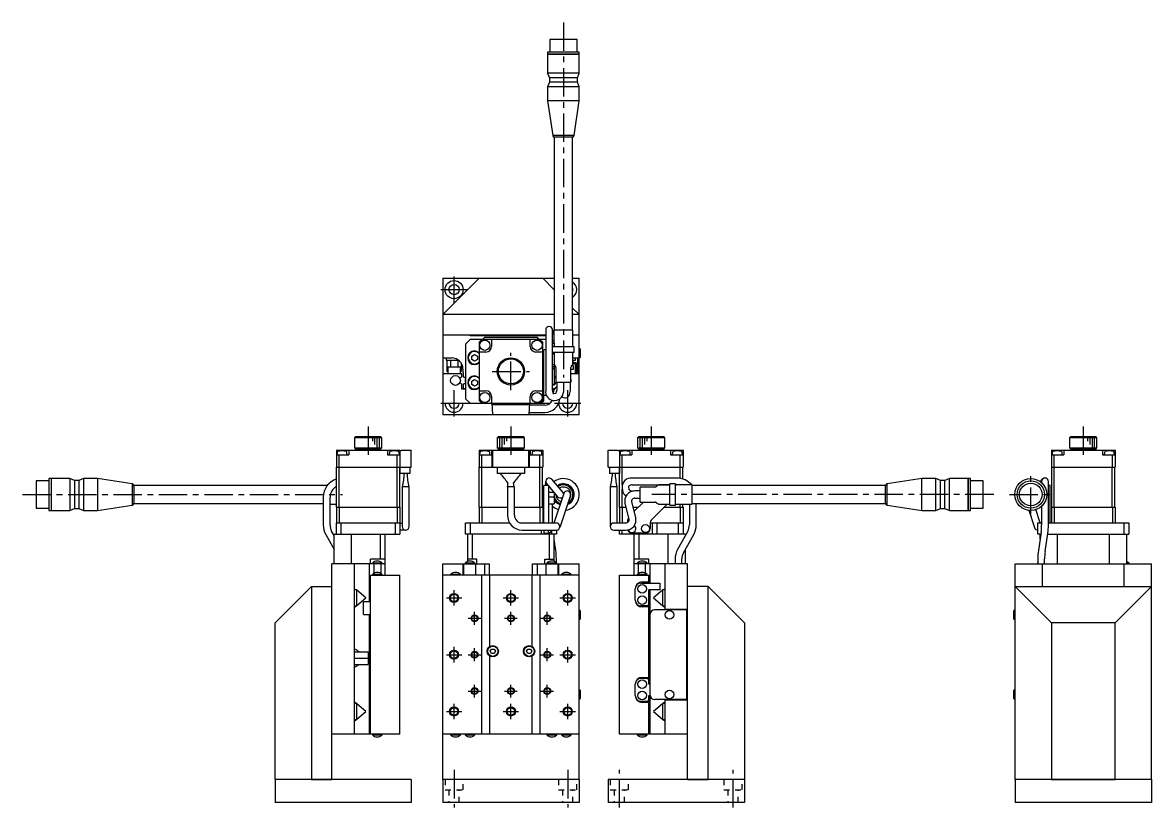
# Model space of a CAD drawing. Extents: x -98 to 407, y 14 to 542.
# Drawn here: x -97.6 to 399.3, y 196.4 to 541.8 of the extents above; entities that cross this region are included whole.
import ezdxf

# ---------------------------------------------------------------- set-up
doc = ezdxf.new("R2010")
doc.units = 0
doc.header["$LTSCALE"] = 10
doc.linetypes.add('CENTER', pattern=[2, 1.25, -0.25, 0.25, -0.25])
doc.linetypes.add('DOT', pattern=[0.5, 0.25, -0.25])
doc.layers.add('1', color=7, linetype='CONTINUOUS')

msp = doc.modelspace()

# ---------------------------------------------------------------- linework, layer by layer
at = {"layer": '1', "color": 4, "linetype": 'CENTER'}
for p, q in [((140.458552, 541.846529), (140.458552, 385.693581)), ((92.358552, 418.503647), (92.358552, 430.103647)), ((86.558552, 424.303647), (98.158552, 424.303647)), ((117.358552, 380.103647), (117.358552, 396.503647)), ((109.158552, 388.303647), (125.558552, 388.303647)), ((92.358552, 368.503647), (92.358552, 380.103647)), ((142.358552, 368.503647), (142.358552, 380.103647)), ((86.558552, 374.303647), (98.158552, 374.303647)), ((136.558552, 374.303647), (148.158552, 374.303647)), ((54.534767, 364.116384), (54.534767, 349.116384)), ((117.358552, 364.116384), (117.358552, 349.116384)), ((179.119169, 364.116384), (179.119169, 349.116384)), ((369.272359, 364.116384), (369.272359, 349.116384)), ((346.172359, 324.716385), (346.172359, 343.516383)), ((-97.565631, 334.116384), (43.207889, 334.116384)), ((329.853025, 334.116384), (179.42314, 334.116384)), ((336.77236, 334.116384), (355.572358, 334.116384)), ((88.958552, 288.616384), (95.758552, 288.616384)), ((92.358552, 285.216384), (92.358552, 292.016384)), ((113.958552, 288.616384), (120.758552, 288.616384)), ((117.358552, 285.216384), (117.358552, 292.016384)), ((138.958552, 288.616384), (145.758552, 288.616384)), ((142.358552, 285.216384), (142.358552, 292.016384)), ((98.558552, 279.616384), (104.158552, 279.616384)), ((101.358552, 276.816384), (101.358552, 282.416384)), ((114.558552, 279.616384), (120.158552, 279.616384)), ((117.358552, 276.816384), (117.358552, 282.416384)), ((130.558552, 279.616384), (136.158552, 279.616384)), ((133.358552, 276.816384), (133.358552, 282.416384)), ((88.958552, 263.616384), (95.758552, 263.616384)), ((92.358552, 260.216384), (92.358552, 267.016384)), ((98.558552, 263.616384), (104.158552, 263.616384)), ((101.358552, 260.816384), (101.358552, 266.416384)), ((130.558552, 263.616384), (136.158552, 263.616384)), ((133.358552, 260.816384), (133.358552, 266.416384)), ((138.958552, 263.616384), (145.758552, 263.616384)), ((142.358552, 260.216384), (142.358552, 267.016384)), ((101.358552, 244.816384), (101.358552, 250.416384)), ((117.358552, 244.816384), (117.358552, 250.416384)), ((133.358552, 244.816384), (133.358552, 250.416384)), ((98.558552, 247.616384), (104.158552, 247.616384)), ((114.558552, 247.616384), (120.158552, 247.616384)), ((130.558552, 247.616384), (136.158552, 247.616384)), ((88.958552, 238.616384), (95.758552, 238.616384)), ((92.358552, 235.216384), (92.358552, 242.016384)), ((113.958552, 238.616384), (120.758552, 238.616384)), ((117.358552, 235.216384), (117.358552, 242.016384)), ((138.958552, 238.616384), (145.758552, 238.616384)), ((142.358552, 235.216384), (142.358552, 242.016384)), ((92.358552, 212.879363), (92.358552, 196.38415)), ((142.358552, 212.879363), (142.358552, 196.38415)), ((165.119169, 196.38415), (165.119169, 212.879363)), ((215.119169, 196.38415), (215.119169, 212.879363))]:
    msp.add_line(p, q, dxfattribs=at)
at = {"layer": '1', "color": 7, "linetype": 'CONTINUOUS'}
for p, q in [((134.458554, 534.389436), (134.458554, 528.889435)), ((146.45855, 534.389436), (134.458554, 534.389436)), ((146.45855, 528.889435), (146.45855, 534.389436)), ((133.458553, 528.889435), (133.458553, 527.889433)), ((147.458551, 528.889435), (133.458553, 528.889435)), ((133.508553, 527.889433), (133.458553, 527.839433)), ((147.458551, 527.889433), (133.458553, 527.889433)), ((133.458553, 527.839433), (133.458553, 519.582433)), ((147.458551, 527.839433), (133.458553, 527.839433)), ((147.458551, 527.839433), (147.408551, 527.889433)), ((147.458551, 527.889433), (147.458551, 528.889435)), ((147.458551, 519.582433), (147.458551, 527.839433)), ((133.458553, 519.582433), (134.308552, 517.582433)), ((147.458551, 519.582433), (133.458553, 519.582433)), ((134.308552, 517.582433), (134.308552, 515.582433)), ((146.608552, 517.582433), (134.308552, 517.582433)), ((146.608552, 517.582433), (147.458551, 519.582433)), ((146.608552, 515.582433), (146.608552, 517.582433)), ((134.308552, 515.582433), (133.458553, 513.582433)), ((133.458553, 513.582433), (133.458553, 507.389434)), ((147.458551, 513.582433), (133.458553, 513.582433)), ((146.608552, 515.582433), (134.308552, 515.582433)), ((147.458551, 513.582433), (146.608552, 515.582433)), ((147.458551, 507.389434), (147.458551, 513.582433)), ((133.458553, 507.389434), (135.774227, 492.155451)), ((147.458551, 507.389434), (133.458553, 507.389434)), ((145.142878, 492.155451), (147.458551, 507.389434)), ((145.142878, 492.155451), (135.774227, 492.155451)), ((136.458552, 491.431777), (136.458552, 406.389434)), ((144.458552, 491.431777), (136.458552, 491.431777)), ((144.458552, 406.389434), (144.458552, 491.431777)), ((87.358552, 413.303647), (103.358552, 429.303647)), ((87.358552, 429.303647), (87.358552, 369.303647)), ((87.358552, 429.303647), (136.458552, 429.303647)), ((131.358552, 429.303647), (136.458552, 424.203647)), ((144.458552, 429.303647), (147.358552, 429.303647)), ((147.358552, 369.303647), (147.358552, 429.303647)), ((136.458552, 413.303647), (87.358552, 413.303647)), ((144.458552, 416.203647), (147.358552, 413.303647)), ((147.358552, 413.303647), (144.458552, 413.303647)), ((132.676229, 404.303647), (87.358552, 404.303647)), ((99.358552, 404.003647), (99.358552, 404.303647)), ((132.676229, 404.003647), (99.358552, 404.003647)), ((105.858552, 403.303647), (104.858552, 402.303647)), ((105.858552, 403.303647), (128.858552, 403.303647)), ((129.858552, 402.303647), (128.858552, 403.303647)), ((132.676229, 406.582165), (132.676229, 379.920056)), ((136.258552, 404.606382), (135.625118, 406.970394)), ((135.676229, 379.920056), (135.676229, 406.582165)), ((136.258552, 406.389434), (136.258552, 400.703647)), ((144.658552, 406.389434), (136.258552, 406.389434)), ((144.658552, 399.053647), (144.658552, 406.389434)), ((147.358552, 404.303647), (144.658552, 404.303647)), ((99.358552, 402.303647), (97.358552, 400.303647)), ((97.358552, 400.303647), (97.358552, 376.303647)), ((132.676229, 402.303647), (99.358552, 402.303647)), ((104.558552, 402.303647), (103.358552, 401.103647)), ((103.358552, 401.103647), (103.358552, 375.503647)), ((108.858552, 402.303647), (108.858552, 399.303647)), ((125.858552, 399.303647), (125.858552, 402.303647)), ((131.358552, 401.103647), (130.158552, 402.303647)), ((131.358552, 375.503647), (131.358552, 401.103647)), ((132.676229, 397.803647), (131.858552, 397.803647)), ((131.858552, 375.303647), (131.858552, 397.803647)), ((136.258552, 401.403647), (135.676229, 401.985971)), ((135.676229, 400.703647), (136.358552, 400.703647)), ((136.358552, 399.203647), (135.676229, 399.203647)), ((145.258552, 399.053647), (135.676229, 399.053647)), ((136.288552, 399.203647), (136.288552, 399.053647)), ((136.358552, 400.703647), (136.358552, 399.053647)), ((145.258552, 396.553647), (145.258552, 399.053647)), ((147.858552, 398.203647), (147.358552, 398.203647)), ((147.858552, 398.203647), (147.858552, 394.403647)), ((87.358552, 394.303647), (91.258552, 394.303647)), ((88.858552, 394.303647), (88.858552, 393.303647)), ((88.858552, 393.303647), (94.258552, 393.303647)), ((89.183126, 393.303647), (89.183126, 388.303647)), ((90.770839, 393.303647), (90.770839, 390.303647)), ((93.946266, 393.303647), (93.946266, 390.303647)), ((100.108552, 395.025335), (101.358552, 395.747023)), ((100.108552, 393.58196), (100.108552, 395.025335)), ((101.358552, 392.860272), (100.108552, 393.58196)), ((101.358552, 395.747023), (102.608552, 395.025335)), ((102.608552, 393.58196), (101.358552, 392.860272)), ((102.608552, 395.025335), (102.608552, 393.58196)), ((106.358552, 396.803647), (103.358552, 396.803647)), ((131.358552, 396.803647), (128.358552, 396.803647)), ((145.258552, 396.553647), (135.676229, 396.553647)), ((135.676229, 396.403647), (136.358552, 396.403647)), ((135.676229, 395.988326), (136.358552, 395.988326)), ((136.288552, 396.553647), (136.288552, 396.403647)), ((136.358552, 396.553647), (136.358552, 390.503647)), ((144.658552, 391.703647), (144.658552, 396.553647)), ((144.658552, 394.303647), (147.358552, 394.303647)), ((144.658552, 393.303647), (145.858552, 393.303647)), ((144.658552, 392.803647), (144.858552, 392.803647)), ((144.858552, 392.803647), (144.858552, 393.303647)), ((145.858552, 393.303647), (145.858552, 394.303647)), ((146.758552, 387.803647), (146.758552, 394.303647)), ((147.258552, 394.303647), (147.258552, 387.803647)), ((147.358552, 394.403647), (147.858552, 394.403647)), ((89.608552, 388.303647), (89.183126, 388.303647)), ((89.608552, 390.303647), (95.108552, 390.303647)), ((89.608552, 390.303647), (89.608552, 387.303647)), ((95.108552, 387.303647), (95.108552, 390.303647)), ((95.533979, 388.303647), (95.108552, 388.303647)), ((95.533979, 391.893418), (95.533979, 388.303647)), ((96.258552, 389.303647), (96.258552, 387.803647)), ((96.558552, 387.803647), (96.258552, 387.803647)), ((96.558552, 385.839927), (96.558552, 387.803647)), ((135.676229, 391.320892), (136.358552, 391.320892)), ((135.676229, 390.503647), (136.358552, 390.503647)), ((135.676229, 389.121324), (137.026602, 390.471697)), ((136.358552, 389.803647), (136.358552, 382.803647)), ((136.551446, 390.996541), (136.865659, 390.682327)), ((137.158552, 389.97522), (137.158552, 383.389434)), ((143.758552, 383.389434), (143.758552, 389.97522)), ((143.758552, 389.303647), (144.858552, 389.303647)), ((144.051446, 390.682327), (144.365659, 390.996541)), ((144.858552, 390.803647), (144.172766, 390.803647)), ((145.858552, 391.603647), (144.65354, 391.603647)), ((145.858552, 392.103647), (144.658552, 392.103647)), ((144.858552, 389.303647), (144.858552, 390.803647)), ((145.858552, 387.303647), (145.858552, 391.603647)), ((146.358552, 387.303647), (146.358552, 391.603647)), ((147.258552, 387.803647), (146.758552, 387.803647)), ((95.758552, 387.303647), (87.358552, 387.303647)), ((95.398457, 385.704287), (95.758552, 385.912188)), ((95.758552, 382.695107), (95.398457, 382.903008)), ((95.758552, 385.912188), (95.758552, 387.303647)), ((95.758552, 380.503647), (95.758552, 382.695107)), ((96.558552, 380.803647), (96.558552, 382.767367)), ((100.108552, 384.025335), (101.358552, 384.747023)), ((100.108552, 382.58196), (100.108552, 384.025335)), ((101.358552, 381.860272), (100.108552, 382.58196)), ((101.358552, 384.747023), (102.608552, 384.025335)), ((102.608552, 382.58196), (101.358552, 381.860272)), ((102.608552, 384.025335), (102.608552, 382.58196)), ((135.676229, 382.121324), (136.358552, 382.803647)), ((143.758552, 383.389434), (137.158552, 383.389434)), ((137.558552, 383.389434), (137.558552, 380.085747)), ((140.533136, 383.389434), (140.533136, 381.162901)), ((143.608552, 381.162901), (143.608552, 383.389434)), ((147.358552, 387.303647), (143.758552, 387.303647)), ((97.358552, 380.503647), (95.758552, 380.503647)), ((96.558552, 380.803647), (97.358552, 380.803647)), ((103.358552, 379.803647), (106.358552, 379.803647)), ((128.358552, 379.803647), (131.358552, 379.803647)), ((131.858552, 377.803647), (133.067382, 377.803647)), ((135.676229, 380.803647), (136.74147, 380.803647)), ((136.53456, 380.503647), (135.676229, 380.503647)), ((136.110668, 378.474752), (136.033109, 378.570373)), ((136.190295, 378.407195), (136.110668, 378.474752)), ((137.080021, 378.582659), (136.157794, 378.430174)), ((137.105027, 378.621072), (137.052983, 378.577956)), ((137.177039, 378.702774), (137.105027, 378.621072)), ((140.526898, 380.085747), (140.478245, 379.099443)), ((140.533136, 381.162901), (140.526898, 380.085747)), ((87.358552, 374.303647), (134.709483, 374.303647)), ((97.358552, 376.303647), (99.358552, 374.303647)), ((103.358552, 375.503647), (104.558552, 374.303647)), ((108.858552, 377.303647), (108.858552, 374.303647)), ((109.458192, 369.303647), (109.108552, 374.303647)), ((109.143516, 373.803647), (125.573589, 373.803647)), ((125.608552, 374.303647), (125.258922, 369.303647)), ((132.358552, 373.378647), (125.54387, 373.378647)), ((125.858552, 374.303647), (125.858552, 377.303647)), ((130.158552, 374.303647), (131.358552, 375.503647)), ((130.858552, 374.303647), (131.858552, 375.303647)), ((136.198396, 375.421278), (136.353573, 375.430285)), ((136.353573, 375.430285), (136.508024, 375.448006)), ((136.508024, 375.448006), (136.56732, 375.457155)), ((136.56732, 375.457155), (137.569412, 375.622846)), ((138.402299, 374.303647), (147.358552, 374.303647)), ((139.752528, 377.156203), (139.980673, 376.989259)), ((87.358552, 369.303647), (147.358552, 369.303647)), ((125.327097, 370.278647), (132.358552, 370.278647)), ((49.034767, 359.616384), (48.534767, 359.116384)), ((48.534767, 359.116384), (48.534767, 354.616384)), ((60.534767, 359.116384), (48.534767, 359.116384)), ((49.034767, 359.616384), (60.034767, 359.616384)), ((60.534767, 359.116384), (60.034767, 359.616384)), ((60.534767, 354.616384), (60.534767, 359.116384)), ((111.858552, 359.616384), (111.358552, 359.116384)), ((123.358552, 359.116384), (111.358552, 359.116384)), ((111.358552, 359.116384), (111.358552, 354.616384)), ((111.858552, 359.616384), (122.858552, 359.616384)), ((123.358552, 359.116384), (122.858552, 359.616384)), ((123.358552, 354.616384), (123.358552, 359.116384)), ((173.619169, 359.616384), (173.119169, 359.116384)), ((185.119169, 359.116384), (173.119169, 359.116384)), ((173.119169, 359.116384), (173.119169, 354.616384)), ((173.619169, 359.616384), (184.619169, 359.616384)), ((185.119169, 359.116384), (184.619169, 359.616384)), ((185.119169, 354.616384), (185.119169, 359.116384)), ((363.772359, 359.616384), (363.272359, 359.116384)), ((375.272359, 359.116384), (363.272359, 359.116384)), ((363.272359, 359.116384), (363.272359, 354.616384)), ((363.772359, 359.616384), (374.772359, 359.616384)), ((375.272359, 359.116384), (374.772359, 359.616384)), ((375.272359, 354.616384), (375.272359, 359.116384)), ((40.534767, 353.616384), (68.534767, 353.616384)), ((40.534767, 353.616384), (40.534767, 346.116384)), ((46.034767, 353.616384), (46.034767, 351.616384)), ((48.534767, 354.616384), (49.034767, 354.116384)), ((48.534767, 354.616384), (60.534767, 354.616384)), ((60.034767, 354.116384), (49.034767, 354.116384)), ((52.034767, 354.116384), (52.034767, 353.616384)), ((57.034767, 353.616384), (57.034767, 354.116384)), ((60.034767, 354.116384), (60.534767, 354.616384)), ((63.034767, 353.616384), (63.034767, 351.616384)), ((68.534767, 353.616384), (68.534767, 343.316384)), ((69.034767, 353.316384), (68.534767, 353.316384)), ((69.034767, 353.616384), (69.034767, 353.316384)), ((69.034767, 353.616384), (73.534767, 353.616384)), ((73.534767, 346.116384), (73.534767, 353.616384)), ((103.358552, 353.616384), (131.358552, 353.616384)), ((103.358552, 353.616384), (103.358552, 346.116384)), ((108.858552, 353.616384), (108.858552, 351.616384)), ((109.108552, 346.116384), (109.108552, 353.316384)), ((109.143516, 353.316384), (109.108552, 353.316384)), ((109.143516, 353.616384), (109.143516, 353.316384)), ((109.458186, 346.116384), (109.458186, 353.616384)), ((111.358552, 354.616384), (123.358552, 354.616384)), ((111.358552, 354.616384), (111.858552, 354.116384)), ((122.858552, 354.116384), (111.858552, 354.116384)), ((114.858552, 354.116384), (114.858552, 353.616384)), ((119.858552, 353.616384), (119.858552, 354.116384)), ((122.858552, 354.116384), (123.358552, 354.616384)), ((125.258918, 346.116384), (125.258918, 353.616384)), ((125.573589, 353.616384), (125.573589, 353.316384)), ((125.608552, 353.316384), (125.573589, 353.316384)), ((125.608552, 346.116384), (125.608552, 353.316384)), ((125.858552, 353.616384), (125.858552, 351.616384)), ((131.358552, 353.616384), (131.358552, 346.116384)), ((160.119169, 346.116384), (160.119169, 353.616384)), ((160.119169, 353.616384), (164.619169, 353.616384)), ((164.619169, 353.616384), (164.619169, 353.316384)), ((165.119169, 353.316384), (164.619169, 353.316384)), ((165.119169, 353.616384), (165.119169, 343.316384)), ((165.119169, 353.616384), (193.119169, 353.616384)), ((170.619169, 353.616384), (170.619169, 351.616384)), ((173.119169, 354.616384), (185.119169, 354.616384)), ((173.119169, 354.616384), (173.619169, 354.116384)), ((184.619169, 354.116384), (173.619169, 354.116384)), ((176.619169, 354.116384), (176.619169, 353.616384)), ((181.619169, 353.616384), (181.619169, 354.116384)), ((184.619169, 354.116384), (185.119169, 354.616384)), ((187.619169, 353.616384), (187.619169, 351.616384)), ((193.119169, 353.616384), (193.119169, 346.116384)), ((355.272359, 353.616384), (383.272359, 353.616384)), ((355.272359, 353.616384), (355.272359, 346.116384)), ((360.772359, 353.616384), (360.772359, 351.616384)), ((363.272359, 354.616384), (375.272359, 354.616384)), ((363.272359, 354.616384), (363.772359, 354.116384)), ((374.772359, 354.116384), (363.772359, 354.116384)), ((366.772359, 354.116384), (366.772359, 353.616384)), ((371.772359, 353.616384), (371.772359, 354.116384)), ((374.772359, 354.116384), (375.272359, 354.616384)), ((377.772359, 353.616384), (377.772359, 351.616384)), ((383.272359, 353.616384), (383.272359, 346.116384)), ((40.534767, 351.616384), (46.034767, 351.616384)), ((40.870967, 352.601664), (40.784767, 351.616384)), ((41.734767, 346.116384), (41.734767, 351.616384)), ((45.284767, 351.616384), (45.198566, 352.601664)), ((63.034767, 351.616384), (68.534767, 351.616384)), ((63.870967, 352.601664), (63.784767, 351.616384)), ((67.334767, 346.116384), (67.334767, 351.616384)), ((68.284767, 351.616384), (68.198566, 352.601664)), ((103.358552, 351.616384), (108.858552, 351.616384)), ((103.694753, 352.601664), (103.608552, 351.616384)), ((104.558552, 346.116384), (104.558552, 351.616384)), ((108.108552, 351.616384), (108.022352, 352.601664)), ((125.858552, 351.616384), (131.358552, 351.616384)), ((126.694753, 352.601664), (126.608552, 351.616384)), ((130.158552, 346.116384), (130.158552, 351.616384)), ((131.108552, 351.616384), (131.022352, 352.601664)), ((165.119169, 351.616384), (170.619169, 351.616384)), ((165.45537, 352.601664), (165.369169, 351.616384)), ((166.319169, 346.116384), (166.319169, 351.616384)), ((169.869169, 351.616384), (169.782969, 352.601664)), ((187.619169, 351.616384), (193.119169, 351.616384)), ((188.45537, 352.601664), (188.369169, 351.616384)), ((191.919169, 346.116384), (191.919169, 351.616384)), ((192.869169, 351.616384), (192.782969, 352.601664)), ((355.272359, 351.616384), (360.772359, 351.616384)), ((355.60856, 352.601664), (355.522359, 351.616384)), ((356.472359, 346.116384), (356.472359, 351.616384)), ((360.022359, 351.616384), (359.936158, 352.601664)), ((377.772359, 351.616384), (383.272359, 351.616384)), ((378.60856, 352.601664), (378.522359, 351.616384)), ((382.072359, 346.116384), (382.072359, 351.616384)), ((383.022359, 351.616384), (382.936158, 352.601664)), ((40.534767, 346.116384), (73.534767, 346.116384)), ((40.634767, 328.616384), (40.634767, 346.116384)), ((41.776188, 328.616384), (41.776188, 346.116384)), ((67.293345, 328.616384), (67.293345, 346.116384)), ((68.434767, 328.616384), (68.434767, 346.116384)), ((72.934767, 343.316384), (68.534767, 343.316384)), ((72.934767, 346.116384), (72.934767, 343.316384)), ((103.358552, 346.116384), (131.358552, 346.116384)), ((103.458552, 328.616384), (103.458552, 346.116384)), ((104.599974, 328.616384), (104.599974, 346.116384)), ((111.358552, 346.116384), (111.358552, 343.316384)), ((123.358552, 343.316384), (111.358552, 343.316384)), ((123.358552, 346.116384), (123.358552, 343.316384)), ((130.117131, 328.616384), (130.117131, 346.116384)), ((131.258552, 328.616384), (131.258552, 346.116384)), ((160.119169, 346.116384), (193.119169, 346.116384)), ((160.719169, 346.116384), (160.719169, 343.316384)), ((165.119169, 343.316384), (160.719169, 343.316384)), ((165.219169, 328.616384), (165.219169, 346.116384)), ((166.360591, 338.476088), (166.360591, 346.116384)), ((191.877748, 341.244865), (191.877748, 346.116384)), ((193.019169, 340.96037), (193.019169, 346.116384)), ((355.272359, 346.116384), (383.272359, 346.116384)), ((355.372359, 328.616384), (355.372359, 346.116384)), ((356.51378, 328.616384), (356.51378, 346.116384)), ((382.030938, 328.616384), (382.030938, 346.116384)), ((383.172359, 328.616384), (383.172359, 346.116384)), ((-91.551022, 340.116382), (-91.551022, 328.116386)), ((-86.051021, 340.116382), (-91.551022, 340.116382)), ((-86.051021, 341.116383), (-86.051021, 327.116385)), ((-85.051019, 341.116383), (-86.051021, 341.116383)), ((-85.051019, 341.116383), (-85.051019, 327.116385)), ((-85.001019, 341.116383), (-85.051019, 341.066383)), ((-85.001019, 341.116383), (-85.001019, 327.116385)), ((-76.744019, 341.116383), (-85.001019, 341.116383)), ((-76.744019, 341.116383), (-76.744019, 327.116385)), ((-74.744019, 340.266384), (-76.744019, 341.116383)), ((-74.744019, 340.266384), (-74.744019, 327.966384)), ((-72.744019, 340.266384), (-74.744019, 340.266384)), ((-70.744019, 341.116383), (-72.744019, 340.266384)), ((-72.744019, 340.266384), (-72.744019, 327.966384)), ((-70.744019, 341.116383), (-70.744019, 327.116385)), ((-64.55102, 341.116383), (-70.744019, 341.116383)), ((-64.55102, 341.116383), (-64.55102, 327.116385)), ((-49.317037, 338.80071), (-64.55102, 341.116383)), ((-49.317037, 338.80071), (-49.317037, 329.432058)), ((-48.593363, 338.116384), (-48.593363, 330.116384)), ((36.44898, 338.116384), (-48.593363, 338.116384)), ((36.44898, 338.316384), (36.44898, 337.965008)), ((36.726453, 338.316384), (36.44898, 338.316384)), ((115.959664, 339.260503), (116.00611, 339.143894)), ((118.473982, 338.982974), (118.507613, 339.133406)), ((118.507613, 339.133406), (118.547466, 339.240095)), ((118.547466, 339.240095), (118.631855, 339.381911)), ((133.700472, 338.116384), (131.858552, 338.116384)), ((131.858552, 321.566384), (131.858552, 338.116384)), ((132.676229, 338.116384), (132.676229, 339.874714)), ((133.032118, 338.904655), (137.914443, 333.146326)), ((133.858552, 337.929941), (133.858552, 321.566384)), ((140.202662, 335.086442), (135.320338, 340.844772)), ((138.352036, 338.266238), (137.76931, 337.956397)), ((169.301267, 337.778899), (169.367393, 337.866981)), ((169.367393, 337.866981), (169.459533, 337.95912)), ((190.397687, 341.374714), (170.735578, 341.374714)), ((170.735578, 338.374714), (187.369169, 338.374714)), ((181.812063, 338.023491), (181.497849, 337.709277)), ((187.369169, 338.316384), (182.519169, 338.316384)), ((187.369169, 329.416384), (187.369169, 338.816384)), ((189.869169, 338.816384), (187.369169, 338.816384)), ((189.869169, 329.416384), (189.869169, 338.816384)), ((189.869169, 338.374714), (190.397687, 338.374714)), ((197.204956, 338.316384), (189.869169, 338.316384)), ((197.204956, 329.916384), (197.204956, 338.316384)), ((282.247299, 338.116384), (197.204956, 338.116384)), ((282.247299, 330.116384), (282.247299, 338.116384)), ((298.204956, 341.116383), (282.970973, 338.80071)), ((282.970973, 329.432058), (282.970973, 338.80071)), ((298.204956, 327.116385), (298.204956, 341.116383)), ((304.397955, 341.116383), (298.204956, 341.116383)), ((304.397955, 327.116385), (304.397955, 341.116383)), ((306.397955, 340.266384), (304.397955, 341.116383)), ((306.397955, 327.966384), (306.397955, 340.266384)), ((308.397955, 340.266384), (306.397955, 340.266384)), ((310.397955, 341.116383), (308.397955, 340.266384)), ((308.397955, 327.966384), (308.397955, 340.266384)), ((310.397955, 327.116385), (310.397955, 341.116383)), ((318.654955, 341.116383), (310.397955, 341.116383)), ((318.654955, 327.116385), (318.654955, 341.116383)), ((318.704955, 341.066383), (318.654955, 341.116383)), ((318.704955, 327.116385), (318.704955, 341.116383)), ((319.704957, 341.116383), (318.704955, 341.116383)), ((319.704957, 327.116385), (319.704957, 341.116383)), ((325.204958, 340.116382), (319.704957, 340.116382)), ((325.204958, 328.116386), (325.204958, 340.116382)), ((350.361031, 339.72486), (351.310573, 340.844772)), ((350.954683, 339.874714), (350.954683, 339.228073)), ((353.954683, 320.750359), (353.954683, 339.874714)), ((354.772359, 338.116384), (353.954683, 338.116384)), ((354.772359, 321.616384), (354.772359, 338.116384)), ((69.459767, 337.516384), (69.459767, 320.016384)), ((72.559767, 337.516384), (69.459767, 337.516384)), ((72.559767, 320.016384), (72.559767, 337.516384)), ((115.808552, 337.516384), (115.808552, 325.016384)), ((118.908552, 337.516384), (115.808552, 337.516384)), ((115.843795, 337.536733), (115.836887, 337.516384)), ((118.908552, 325.016384), (118.908552, 337.516384)), ((133.858552, 335.116384), (136.244087, 335.116384)), ((133.858552, 333.116384), (136.358552, 333.116384)), ((140.588107, 334.606532), (136.241229, 321.566433)), ((136.358552, 334.98138), (136.358552, 330.066384)), ((143.529013, 333.62623), (138.829011, 319.526231)), ((164.194169, 337.516384), (161.094169, 337.516384)), ((161.094169, 337.516384), (161.094169, 320.016384)), ((164.194169, 321.566384), (164.194169, 337.516384)), ((166.26711, 337.134952), (166.432801, 335.953062)), ((166.360591, 328.616384), (166.360591, 336.468144)), ((169.238057, 337.551454), (169.246885, 337.66242)), ((169.403748, 336.369563), (169.238057, 337.551454)), ((169.246885, 337.66242), (169.301267, 337.778899)), ((169.410715, 336.335397), (169.403748, 336.369563)), ((169.460348, 336.222896), (169.410715, 336.335397)), ((169.522133, 336.136972), (169.460348, 336.222896)), ((169.605793, 336.049494), (169.522133, 336.136972)), ((169.711977, 335.962602), (169.605793, 336.049494)), ((171.294785, 335.616384), (170.901269, 335.616384)), ((174.204956, 335.666384), (171.978423, 335.666384)), ((174.204956, 330.816384), (174.204956, 337.416384)), ((180.790742, 337.416384), (174.204956, 337.416384)), ((-91.551022, 328.116386), (-86.051021, 328.116386)), ((-76.744019, 327.116385), (-74.744019, 327.966384)), ((-74.744019, 327.966384), (-72.744019, 327.966384)), ((-72.744019, 327.966384), (-70.744019, 327.116385)), ((-64.55102, 327.116385), (-49.317037, 329.432058)), ((-48.593363, 330.116384), (34.756249, 330.116384)), ((34.756249, 332.874714), (34.756249, 320.750359)), ((37.756249, 320.750359), (37.756249, 332.874714)), ((37.756249, 329.916384), (40.634767, 329.916384)), ((40.534767, 328.616384), (40.534767, 321.716384)), ((40.534767, 328.616384), (68.534767, 328.616384)), ((41.734767, 328.616384), (41.734767, 321.616384)), ((67.334767, 328.616384), (67.334767, 321.616384)), ((68.534767, 328.616384), (68.534767, 321.716384)), ((103.358552, 328.616384), (103.358552, 321.616384)), ((103.358552, 328.616384), (115.808552, 328.616384)), ((104.558552, 328.616384), (104.558552, 321.716384)), ((118.908552, 328.616384), (131.358552, 328.616384)), ((130.158552, 328.616384), (130.158552, 321.716384)), ((131.358552, 328.616384), (131.358552, 321.616384)), ((133.858552, 330.066384), (136.358552, 330.066384)), ((135.676229, 321.616384), (135.676229, 330.066384)), ((136.358552, 331.592769), (137.955892, 330.743449)), ((136.358552, 331.026484), (138.352036, 329.96653)), ((165.119169, 328.616384), (165.119169, 321.716384)), ((165.119169, 328.616384), (167.95105, 328.616384)), ((166.319169, 328.616384), (166.319169, 321.616384)), ((167.549802, 330.261414), (169.28762, 323.136752)), ((170.528427, 331.273105), (170.537943, 331.418069)), ((170.537101, 331.12926), (170.528427, 331.273105)), ((170.561505, 330.996016), (170.537101, 331.12926)), ((170.537943, 331.418069), (170.565513, 331.560597)), ((172.299323, 323.871354), (170.561505, 330.996016)), ((170.565513, 331.560597), (170.609967, 331.697473)), ((170.609967, 331.697473), (170.669508, 331.826384)), ((170.669508, 331.826384), (170.742206, 331.945973)), ((171.141935, 328.616384), (173.462315, 328.616384)), ((171.596932, 326.751001), (175.662315, 330.816384)), ((171.978423, 332.566384), (174.204956, 332.566384)), ((174.204956, 330.816384), (180.790742, 330.816384)), ((186.076024, 329.916384), (179.497849, 323.338209)), ((181.497849, 330.523491), (181.812063, 330.209277)), ((182.519169, 329.916384), (187.369169, 329.916384)), ((184.776024, 328.616384), (193.119169, 328.616384)), ((187.369169, 329.416384), (189.869169, 329.416384)), ((189.869169, 329.916384), (197.204956, 329.916384)), ((191.877748, 328.616384), (191.877748, 329.916384)), ((191.919169, 328.616384), (191.919169, 321.616384)), ((193.019169, 328.616384), (193.019169, 329.916384)), ((193.119169, 328.616384), (193.119169, 321.716384)), ((195.897687, 329.916384), (195.897687, 320.750359)), ((197.204956, 330.116384), (282.247299, 330.116384)), ((198.897687, 320.750359), (198.897687, 330.116384)), ((282.970973, 329.432058), (298.204956, 327.116385)), ((304.397955, 327.116385), (306.397955, 327.966384)), ((306.397955, 327.966384), (308.397955, 327.966384)), ((308.397955, 327.966384), (310.397955, 327.116385)), ((319.704957, 328.116386), (325.204958, 328.116386)), ((350.954683, 329.004695), (350.954683, 320.750359)), ((355.272359, 328.616384), (355.272359, 321.616384)), ((355.272359, 328.616384), (383.272359, 328.616384)), ((356.472359, 328.616384), (356.472359, 321.716384)), ((382.072359, 328.616384), (382.072359, 321.716384)), ((383.272359, 328.616384), (383.272359, 321.616384)), ((-86.051021, 327.116385), (-85.051019, 327.116385)), ((-85.051019, 327.166385), (-85.001019, 327.116385)), ((-85.001019, 327.116385), (-76.744019, 327.116385)), ((-70.744019, 327.116385), (-64.55102, 327.116385)), ((169.28762, 323.136752), (169.312024, 323.003508)), ((169.312024, 323.003508), (169.320698, 322.859663)), ((298.204956, 327.116385), (304.397955, 327.116385)), ((310.397955, 327.116385), (318.654955, 327.116385)), ((318.654955, 327.116385), (318.704955, 327.166385)), ((318.704955, 327.116385), (319.704957, 327.116385)), ((345.251574, 327.17721), (347.8019, 319.526231)), ((350.372869, 321.616384), (348.416389, 327.485825)), ((39.534767, 316.075549), (38.472169, 317.980946)), ((40.534767, 321.716384), (40.634767, 321.616384)), ((40.534767, 316.616384), (40.534767, 321.616384)), ((40.534767, 321.616384), (68.534767, 321.616384)), ((42.534767, 321.616384), (42.534767, 316.616384)), ((66.534767, 316.616384), (66.534767, 321.616384)), ((68.434767, 321.616384), (68.534767, 321.716384)), ((68.534767, 321.616384), (68.534767, 316.616384)), ((68.534767, 321.566384), (69.459767, 321.566384)), ((71.009767, 318.466384), (68.534767, 318.466384)), ((97.358552, 316.616384), (97.358552, 321.616384)), ((97.358552, 321.616384), (116.760115, 321.616384)), ((99.358552, 321.616384), (99.358552, 316.616384)), ((104.458552, 321.616384), (104.558552, 321.716384)), ((104.558552, 321.716384), (116.700593, 321.716384)), ((121.352322, 321.716384), (130.158552, 321.716384)), ((121.773317, 321.616384), (131.858552, 321.616384)), ((137.358552, 321.566384), (122.358552, 321.566384)), ((122.358552, 318.466384), (137.358552, 318.466384)), ((130.158552, 321.716384), (130.258552, 321.616384)), ((130.858552, 321.566384), (130.858552, 321.616384)), ((130.858552, 316.616384), (130.858552, 318.466384)), ((131.858552, 318.466384), (131.858552, 316.616384)), ((133.858552, 321.616384), (136.258042, 321.616384)), ((133.858552, 317.116384), (133.858552, 318.466384)), ((135.358552, 321.566384), (135.358552, 321.616384)), ((135.358552, 316.616384), (135.358552, 318.466384)), ((137.358552, 318.466384), (137.358552, 316.616384)), ((167.870702, 321.566384), (162.644169, 321.566384)), ((162.644169, 318.466384), (167.870702, 318.466384)), ((165.119169, 321.716384), (165.219169, 321.616384)), ((165.119169, 321.566384), (165.119169, 321.616384)), ((165.119169, 321.616384), (168.267202, 321.616384)), ((165.119169, 316.616384), (165.119169, 318.466384)), ((166.119169, 321.616384), (166.119169, 321.566384)), ((166.119169, 318.466384), (166.119169, 316.616384)), ((169.179617, 322.306384), (169.106919, 322.186795)), ((169.239158, 322.435295), (169.179617, 322.306384)), ((169.283612, 322.572171), (169.239158, 322.435295)), ((169.311182, 322.714699), (169.283612, 322.572171)), ((169.320698, 322.859663), (169.311182, 322.714699)), ((178.619169, 321.216889), (178.619169, 319.116384)), ((178.645888, 321.616384), (193.119169, 321.616384)), ((179.619169, 316.616384), (179.619169, 321.616384)), ((181.619169, 321.616384), (181.619169, 316.616384)), ((195.181767, 317.980946), (190.714982, 309.971327)), ((191.119169, 316.616384), (191.119169, 321.616384)), ((193.019169, 321.616384), (193.119169, 321.716384)), ((193.119169, 321.616384), (193.119169, 316.616384)), ((349.272359, 316.616384), (349.272359, 321.616384)), ((349.272359, 321.616384), (350.954683, 321.616384)), ((353.954683, 321.616384), (389.272359, 321.616384)), ((356.372359, 321.616384), (356.472359, 321.716384)), ((356.472359, 321.716384), (382.072359, 321.716384)), ((382.072359, 321.716384), (382.172359, 321.616384)), ((387.272359, 316.616384), (387.272359, 321.616384)), ((389.272359, 321.616384), (389.272359, 316.616384)), ((35.852061, 316.519771), (39.534767, 309.916125)), ((39.534767, 303.616384), (39.534767, 316.616384)), ((39.534767, 316.616384), (68.534767, 316.616384)), ((47.034767, 316.616384), (47.034767, 303.616384)), ((60.034767, 305.616384), (60.034767, 316.616384)), ((62.034767, 298.616384), (62.034767, 316.616384)), ((137.358552, 316.616384), (97.358552, 316.616384)), ((98.358552, 304.644811), (98.358552, 316.616384)), ((100.358552, 316.616384), (100.358552, 305.616384)), ((131.858552, 317.116384), (133.858552, 317.116384)), ((133.858552, 317.366384), (134.54134, 317.42612)), ((134.358552, 305.616384), (134.358552, 316.616384)), ((136.358552, 304.644811), (136.358552, 316.616384)), ((137.099355, 309.462422), (136.358552, 314.419968)), ((194.119169, 316.616384), (165.119169, 316.616384)), ((176.619169, 317.116384), (170.619169, 317.116384)), ((171.619169, 298.616384), (171.619169, 316.616384)), ((173.619169, 316.616384), (173.619169, 305.616384)), ((186.619169, 303.616384), (186.619169, 316.616384)), ((193.33509, 308.510152), (197.801875, 316.519771)), ((194.119169, 316.616384), (194.119169, 316.075549)), ((350.600568, 316.616384), (349.272359, 316.616384)), ((350.728428, 317.472041), (349.531557, 309.462422)), ((350.272359, 314.419968), (350.272359, 316.616384)), ((352.498614, 309.019057), (353.695485, 317.028676)), ((353.633876, 316.616384), (389.272359, 316.616384)), ((357.772359, 316.616384), (357.772359, 303.616384)), ((380.772359, 303.616384), (380.772359, 316.616384)), ((388.272359, 316.616384), (388.272359, 303.616384)), ((194.119169, 309.916125), (194.119169, 303.616384)), ((62.034767, 303.616384), (38.534767, 303.616384)), ((38.534767, 208.616384), (38.534767, 303.616384)), ((48.534767, 228.616384), (48.534767, 303.616384)), ((55.034767, 303.616384), (55.034767, 286.866384)), ((55.534767, 303.616384), (55.534767, 305.616384)), ((62.034767, 305.616384), (55.534767, 305.616384)), ((60.684767, 303.908632), (56.384767, 303.908632)), ((56.384767, 303.908632), (56.384767, 303.616384)), ((56.998487, 303.616384), (56.998487, 299.393173)), ((60.071047, 303.616384), (60.071047, 299.393173)), ((60.684767, 303.616384), (60.684767, 303.908632)), ((87.358552, 303.616384), (107.858552, 303.616384)), ((87.358552, 208.716384), (87.358552, 303.616384)), ((96.258552, 303.616384), (96.258552, 298.616384)), ((96.558552, 303.616384), (96.558552, 298.616384)), ((97.208552, 303.908632), (97.208552, 303.616384)), ((101.508552, 303.908632), (97.208552, 303.908632)), ((102.358552, 305.616384), (98.358552, 305.616384)), ((101.508552, 303.616384), (101.508552, 303.908632)), ((101.858552, 298.616384), (101.858552, 303.616384)), ((102.358552, 303.616384), (102.358552, 305.616384)), ((105.858552, 298.616384), (105.858552, 303.616384)), ((107.858552, 303.616384), (107.858552, 298.616384)), ((126.858552, 298.616384), (126.858552, 303.616384)), ((126.858552, 303.616384), (147.358552, 303.616384)), ((128.858552, 303.616384), (128.858552, 298.616384)), ((132.358552, 303.616384), (132.358552, 305.616384)), ((132.358552, 305.616384), (136.358552, 305.616384)), ((132.858552, 298.616384), (132.858552, 303.616384)), ((133.208552, 303.908632), (133.208552, 303.616384)), ((137.508552, 303.908632), (133.208552, 303.908632)), ((137.358552, 304.052452), (137.358552, 305.74074)), ((137.508552, 303.616384), (137.508552, 303.908632)), ((138.158552, 298.616384), (138.158552, 303.616384)), ((138.458552, 298.616384), (138.458552, 303.616384)), ((147.358552, 208.716384), (147.358552, 303.616384)), ((178.119169, 305.616384), (171.619169, 305.616384)), ((195.119169, 303.616384), (171.619169, 303.616384)), ((177.269169, 303.908632), (172.969169, 303.908632)), ((172.969169, 303.908632), (172.969169, 303.616384)), ((173.582889, 299.393173), (173.582889, 303.616384)), ((176.655449, 299.393173), (176.655449, 303.616384)), ((177.269169, 303.616384), (177.269169, 303.908632)), ((178.119169, 303.616384), (178.119169, 305.616384)), ((178.619169, 295.116384), (178.619169, 303.616384)), ((185.119169, 303.616384), (185.119169, 283.416384)), ((189.619169, 305.74074), (189.619169, 303.616384)), ((192.619169, 303.616384), (192.619169, 305.74074)), ((195.119169, 208.616384), (195.119169, 303.616384)), ((339.272359, 303.616384), (399.272359, 303.616384)), ((339.272359, 208.716384), (339.272359, 303.616384)), ((349.272359, 303.908632), (349.122359, 303.908632)), ((349.122359, 303.908632), (349.122359, 303.616384)), ((349.272359, 305.74074), (349.272359, 303.616384)), ((351.272359, 293.616384), (351.272359, 303.616384)), ((352.272359, 303.616384), (352.272359, 305.74074)), ((387.272359, 293.616384), (387.272359, 303.616384)), ((389.422359, 303.908632), (388.272359, 303.908632)), ((389.422359, 303.616384), (389.422359, 303.908632)), ((399.272359, 208.716384), (399.272359, 303.616384)), ((55.534767, 228.616384), (55.534767, 298.616384)), ((55.534767, 298.616384), (68.534767, 298.616384)), ((60.684767, 298.908632), (56.384767, 298.908632)), ((56.384767, 298.908632), (56.384767, 298.616384)), ((60.684767, 298.616384), (60.684767, 298.908632)), ((68.534767, 228.616384), (68.534767, 298.616384)), ((147.358552, 298.616384), (87.358552, 298.616384)), ((90.808552, 298.908632), (90.808552, 298.616384)), ((95.108552, 298.908632), (90.808552, 298.908632)), ((95.108552, 298.616384), (95.108552, 298.908632)), ((104.558552, 228.616384), (104.558552, 298.616384)), ((108.158552, 267.309555), (108.158552, 298.616384)), ((126.558552, 298.616384), (126.558552, 267.309555)), ((130.158552, 298.616384), (130.158552, 228.616384)), ((139.608552, 298.908632), (139.608552, 298.616384)), ((143.908552, 298.908632), (139.608552, 298.908632)), ((143.908552, 298.616384), (143.908552, 298.908632)), ((165.119169, 228.616384), (165.119169, 298.616384)), ((165.119169, 298.616384), (178.119169, 298.616384)), ((177.269169, 298.908632), (172.969169, 298.908632)), ((172.969169, 298.908632), (172.969169, 298.616384)), ((177.269169, 298.616384), (177.269169, 298.908632)), ((178.119169, 295.116384), (178.119169, 298.616384)), ((29.534767, 293.616384), (13.534767, 277.616384)), ((29.534767, 293.616384), (38.534767, 293.616384)), ((29.534767, 293.616384), (29.534767, 208.716384)), ((174.619169, 295.116384), (182.919169, 295.116384)), ((175.119169, 295.616384), (178.119169, 295.616384)), ((182.919169, 295.116384), (182.919169, 292.116384)), ((204.119169, 293.616384), (195.119169, 293.616384)), ((204.119169, 208.716384), (204.119169, 293.616384)), ((220.119169, 277.616384), (204.119169, 293.616384)), ((339.272359, 293.616384), (399.272359, 293.616384)), ((355.272359, 277.616384), (339.272359, 293.616384)), ((399.272359, 293.616384), (383.272359, 277.616384)), ((48.657285, 292.516384), (48.534767, 292.358041)), ((49.534767, 292.116384), (48.534767, 292.116384)), ((49.405944, 292.116576), (48.657285, 292.516384)), ((53.534767, 288.616384), (49.534516, 292.022448)), ((49.534547, 285.210343), (53.534767, 288.616384)), ((49.534767, 285.116384), (49.534767, 292.116384)), ((172.119169, 287.616384), (172.119169, 292.616384)), ((178.119169, 250.616384), (178.119169, 292.116384)), ((182.919169, 292.116384), (178.119169, 292.116384)), ((178.619169, 245.816384), (178.619169, 292.116384)), ((184.119388, 292.022424), (180.119169, 288.616384)), ((180.119169, 288.616384), (184.119418, 285.210321)), ((184.119169, 292.116384), (184.119169, 285.116384)), ((185.119169, 292.116384), (184.119169, 292.116384)), ((184.996652, 292.516384), (184.247964, 292.116556)), ((185.119169, 292.358041), (184.996652, 292.516384)), ((48.534767, 285.116384), (49.534767, 285.116384)), ((48.534767, 284.874727), (48.657284, 284.716384)), ((48.657284, 284.716384), (49.405971, 285.116212)), ((52.534767, 281.366384), (52.534767, 286.866384)), ((55.534767, 286.866384), (52.534767, 286.866384)), ((177.119169, 285.116384), (174.619169, 285.116384)), ((178.119169, 284.616384), (175.119169, 284.616384)), ((194.619169, 283.416384), (180.619169, 283.416384)), ((184.119169, 285.116384), (185.119169, 285.116384)), ((184.247992, 285.116193), (184.996651, 284.716384)), ((184.996651, 284.716384), (185.119169, 284.874727)), ((185.119169, 283.616384), (195.119169, 283.616384)), ((193.619169, 283.616384), (193.619169, 283.416384)), ((194.619169, 283.416384), (194.619169, 243.816384)), ((52.534767, 281.366384), (55.534767, 281.366384)), ((55.034767, 281.366384), (55.034767, 228.616384)), ((147.858552, 283.016384), (147.358552, 283.016384)), ((147.358552, 279.216384), (147.858552, 279.216384)), ((147.858552, 283.016384), (147.858552, 279.216384)), ((338.772359, 279.216384), (338.772359, 283.016384)), ((339.272359, 283.016384), (338.772359, 283.016384)), ((338.772359, 279.216384), (339.272359, 279.216384)), ((13.534767, 208.716384), (13.534767, 277.616384)), ((220.119169, 277.616384), (220.119169, 208.716384)), ((383.272359, 277.616384), (355.272359, 277.616384)), ((355.272359, 277.616384), (355.272359, 208.716384)), ((383.272359, 208.716384), (383.272359, 277.616384)), ((48.657285, 266.016384), (48.534767, 265.858041)), ((48.534767, 264.866384), (54.534767, 264.866384)), ((48.752903, 265.999663), (48.657285, 266.016384)), ((48.885908, 265.945403), (48.752903, 265.999663)), ((54.534767, 264.866384), (54.534767, 259.366384)), ((108.203852, 265.116384), (108.781202, 266.116384)), ((108.781202, 264.116384), (108.203852, 265.116384)), ((108.781202, 266.116384), (109.935903, 266.116384)), ((109.935903, 264.116384), (108.781202, 264.116384)), ((109.935903, 266.116384), (110.513253, 265.116384)), ((110.513253, 265.116384), (109.935903, 264.116384)), ((124.203852, 265.116384), (124.781202, 266.116384)), ((124.781202, 264.116384), (124.203852, 265.116384)), ((124.781202, 266.116384), (125.935903, 266.116384)), ((125.935903, 264.116384), (124.781202, 264.116384)), ((125.935903, 266.116384), (126.513253, 265.116384)), ((126.513253, 265.116384), (125.935903, 264.116384)), ((48.534767, 262.116384), (54.534767, 262.116384)), ((48.534767, 259.366384), (54.534767, 259.366384)), ((48.534767, 258.374727), (48.657284, 258.216384)), ((108.158552, 228.616384), (108.158552, 262.923213)), ((126.558552, 262.923213), (126.558552, 228.616384)), ((48.657284, 258.216384), (48.791952, 258.246401)), ((175.119169, 253.616384), (178.119169, 253.616384)), ((172.119169, 245.616384), (172.119169, 250.616384)), ((177.119169, 253.116384), (174.619169, 253.116384)), ((178.619169, 250.616384), (178.119169, 250.616384)), ((147.858552, 248.016384), (147.358552, 248.016384)), ((147.358552, 244.216384), (147.858552, 244.216384)), ((147.858552, 248.016384), (147.858552, 244.216384)), ((178.119169, 245.616384), (178.629194, 245.616384)), ((178.119169, 228.616384), (178.119169, 245.616384)), ((178.619169, 228.616384), (178.619169, 245.616384)), ((194.619169, 243.816384), (180.619169, 243.816384)), ((185.119169, 243.816384), (185.119169, 228.616384)), ((195.119169, 243.616384), (185.119169, 243.616384)), ((193.619169, 243.816384), (193.619169, 243.616384)), ((338.772359, 244.216384), (338.772359, 248.016384)), ((339.272359, 248.016384), (338.772359, 248.016384)), ((338.772359, 244.216384), (339.272359, 244.216384)), ((48.657272, 242.516384), (48.534767, 242.358041)), ((49.534767, 242.116384), (48.534767, 242.116384)), ((49.405912, 242.116599), (48.657272, 242.516384)), ((53.534767, 238.616384), (49.534148, 242.022721)), ((49.534576, 235.210365), (53.534767, 238.616384)), ((49.534767, 235.116384), (49.534767, 242.116384)), ((174.619169, 243.116384), (177.119169, 243.116384)), ((178.119169, 242.616384), (175.119169, 242.616384)), ((184.119704, 242.022659), (180.119169, 238.616384)), ((180.119169, 238.616384), (184.119492, 235.210267)), ((184.119169, 242.116384), (184.119169, 235.116384)), ((185.119169, 242.116384), (184.119169, 242.116384)), ((184.996659, 242.516384), (184.24844, 242.116898)), ((185.119169, 242.358041), (184.996659, 242.516384)), ((48.534767, 235.116384), (49.534767, 235.116384)), ((48.534767, 234.874727), (48.657287, 234.716384)), ((48.657287, 234.716384), (49.405274, 235.11571)), ((184.119169, 235.116384), (185.119169, 235.116384)), ((184.248246, 235.11601), (184.996648, 234.716384)), ((184.996648, 234.716384), (185.119169, 234.874727)), ((68.534767, 228.616384), (38.534767, 228.616384)), ((56.384767, 228.616384), (56.384767, 228.324136)), ((60.684767, 228.324136), (60.684767, 228.616384)), ((147.358552, 228.616384), (87.358552, 228.616384)), ((90.808552, 228.616384), (90.808552, 228.324136)), ((95.108552, 228.324136), (95.108552, 228.616384)), ((97.208552, 228.616384), (97.208552, 228.324136)), ((101.508552, 228.324136), (101.508552, 228.616384)), ((133.208552, 228.616384), (133.208552, 228.324136)), ((137.508552, 228.324136), (137.508552, 228.616384)), ((139.608552, 228.616384), (139.608552, 228.324136)), ((143.908552, 228.324136), (143.908552, 228.616384)), ((195.119169, 228.616384), (165.119169, 228.616384)), ((172.969169, 228.616384), (172.969169, 228.324136)), ((177.269169, 228.324136), (177.269169, 228.616384)), ((56.384767, 228.324136), (60.684767, 228.324136)), ((90.808552, 228.324136), (95.108552, 228.324136)), ((97.208552, 228.324136), (101.508552, 228.324136)), ((133.208552, 228.324136), (137.508552, 228.324136)), ((139.608552, 228.324136), (143.908552, 228.324136)), ((172.969169, 228.324136), (177.269169, 228.324136)), ((13.534767, 208.716384), (13.634767, 208.616384)), ((29.434767, 208.616384), (29.534767, 208.716384)), ((29.534767, 208.716384), (38.534767, 208.716384)), ((87.358552, 208.716384), (87.458552, 208.616384)), ((147.258552, 208.616384), (147.358552, 208.716384)), ((195.119169, 208.716384), (204.119169, 208.716384)), ((204.119169, 208.716384), (204.219169, 208.616384)), ((220.019169, 208.616384), (220.119169, 208.716384)), ((339.272359, 208.716384), (339.372359, 208.616384)), ((355.172359, 208.616384), (355.272359, 208.716384)), ((355.272359, 208.716384), (383.272359, 208.716384)), ((383.272359, 208.716384), (383.372359, 208.616384)), ((399.172359, 208.616384), (399.272359, 208.716384)), ((13.534767, 208.616384), (13.534767, 198.616384)), ((73.534767, 208.616384), (13.534767, 208.616384)), ((73.534767, 208.616384), (73.534767, 198.616384)), ((87.358552, 208.616384), (87.358552, 198.616384)), ((147.358552, 208.616384), (87.358552, 208.616384)), ((147.358552, 208.616384), (147.358552, 198.616384)), ((160.119169, 208.616384), (160.119169, 198.616384)), ((220.119169, 208.616384), (160.119169, 208.616384)), ((220.119169, 208.616384), (220.119169, 198.616384)), ((339.272359, 208.616384), (339.272359, 198.616384)), ((399.272359, 208.616384), (339.272359, 208.616384)), ((399.272359, 208.616384), (399.272359, 198.616384)), ((73.534767, 198.616384), (13.534767, 198.616384)), ((147.358552, 198.616384), (87.358552, 198.616384)), ((220.119169, 198.616384), (160.119169, 198.616384)), ((399.272359, 198.616384), (339.272359, 198.616384))]:
    msp.add_line(p, q, dxfattribs=at)
at = {"layer": '1', "color": 9, "linetype": 'CONTINUOUS'}
for p, q in [((56.534767, 357.616384), (56.534767, 359.116384)), ((57.534767, 356.116384), (57.534767, 359.116384)), ((58.534767, 354.616384), (58.534767, 359.116384)), ((59.534767, 354.616384), (59.534767, 359.116384)), ((112.358552, 359.116384), (112.358552, 354.616384)), ((113.358552, 359.116384), (113.358552, 354.616384)), ((114.358552, 359.116384), (114.358552, 356.116384)), ((115.358552, 359.116384), (115.358552, 357.616384)), ((174.119169, 359.116384), (174.119169, 354.616384)), ((175.119169, 359.116384), (175.119169, 354.616384)), ((176.119169, 359.116384), (176.119169, 356.116384)), ((177.119169, 359.116384), (177.119169, 357.616384)), ((371.272359, 357.616384), (371.272359, 359.116384)), ((372.272359, 356.116384), (372.272359, 359.116384)), ((373.272359, 354.616384), (373.272359, 359.116384)), ((374.272359, 354.616384), (374.272359, 359.116384))]:
    msp.add_line(p, q, dxfattribs=at)
at = {"layer": '1', "color": 9, "linetype": 'DOT'}
for p, q in [((88.358552, 208.616384), (88.358552, 204.116384)), ((88.358552, 204.116384), (96.358552, 204.116384)), ((90.108552, 204.116384), (90.108552, 198.616384)), ((94.608552, 198.616384), (94.608552, 204.116384)), ((96.358552, 204.116384), (96.358552, 208.616384)), ((138.358552, 208.616384), (138.358552, 204.116384)), ((138.358552, 204.116384), (146.358552, 204.116384)), ((140.108552, 204.116384), (140.108552, 198.616384)), ((144.608552, 198.616384), (144.608552, 204.116384)), ((146.358552, 204.116384), (146.358552, 208.616384)), ((161.119169, 208.616384), (161.119169, 204.116384)), ((161.119169, 204.116384), (169.119169, 204.116384)), ((162.869169, 204.116384), (162.869169, 198.616384)), ((167.369169, 198.616384), (167.369169, 204.116384)), ((169.119169, 204.116384), (169.119169, 208.616384)), ((211.119169, 208.616384), (211.119169, 204.116384)), ((211.119169, 204.116384), (219.119169, 204.116384)), ((212.869169, 204.116384), (212.869169, 198.616384)), ((217.369169, 198.616384), (217.369169, 204.116384)), ((219.119169, 204.116384), (219.119169, 208.616384))]:
    msp.add_line(p, q, dxfattribs=at)
at = {"layer": '1', "color": 7, "linetype": 'CONTINUOUS'}
for centre, radius in [((92.358552, 424.303647), 4), ((92.358552, 424.303647), 2.25), ((105.858552, 399.803647), 2.25), ((128.858552, 399.803647), 2.25), ((117.358552, 388.303647), 6), ((117.358552, 388.303647), 5.5), ((92.958552, 384.303647), 2.15), ((105.858552, 376.803647), 2.25), ((128.858552, 376.803647), 2.25), ((346.172359, 334.116384), 6.999999), ((346.172359, 334.116384), 5.999998), ((346.172359, 334.116384), 5), ((176.619169, 319.116384), 1.75), ((175.119169, 292.616384), 1.9), ((92.358552, 288.616384), 1.65), ((117.358552, 288.616384), 1.65), ((142.358552, 288.616384), 1.65), ((175.119169, 287.616384), 1.9), ((101.358552, 279.616384), 1.25), ((117.358552, 279.616384), 1.25), ((133.358552, 279.616384), 1.25), ((187.119169, 281.116384), 1.9), ((92.358552, 263.616384), 1.65), ((101.358552, 263.616384), 1.25), ((109.358552, 265.116384), 2.5), ((109.358552, 265.116384), 2.25), ((125.358552, 265.116384), 2.5), ((125.358552, 265.116384), 2.25), ((133.358552, 263.616384), 1.25), ((142.358552, 263.616384), 1.65), ((101.358552, 247.616384), 1.25), ((117.358552, 247.616384), 1.25), ((133.358552, 247.616384), 1.25), ((175.119169, 250.616384), 1.9), ((175.119169, 245.616384), 1.9), ((187.119169, 246.116384), 1.9), ((92.358552, 238.616384), 1.65), ((117.358552, 238.616384), 1.65), ((142.358552, 238.616384), 1.65)]:
    msp.add_circle(centre, radius, dxfattribs=at)
at = {"layer": '1', "color": 9, "linetype": 'CONTINUOUS'}
for centre, radius in [((92.358552, 288.616384), 2), ((117.358552, 288.616384), 2), ((142.358552, 288.616384), 2), ((101.358552, 279.616384), 1.5), ((117.358552, 279.616384), 1.5), ((133.358552, 279.616384), 1.5), ((92.358552, 263.616384), 2), ((101.358552, 263.616384), 1.5), ((133.358552, 263.616384), 1.5), ((142.358552, 263.616384), 2), ((101.358552, 247.616384), 1.5), ((117.358552, 247.616384), 1.5), ((133.358552, 247.616384), 1.5), ((92.358552, 238.616384), 2), ((117.358552, 238.616384), 2), ((142.358552, 238.616384), 2)]:
    msp.add_circle(centre, radius, dxfattribs=at)
at = {"layer": '1', "color": 7, "linetype": 'CONTINUOUS'}
for centre, radius, start, end in [((136.746469, 492.389435), 1.000002, 193.531698, 253.266744), ((144.170635, 492.389435), 1.000002, 286.733256, 346.468302), ((142.358552, 424.303647), 4, 301.668243, 58.331757), ((142.358552, 424.303647), 2.25, 338.960527, 21.039473), ((134.176229, 406.582165), 1.5, 0, 180), ((106.358552, 399.303647), 2.5, 270, 0), ((128.358552, 399.303647), 2.5, 180, 270), ((91.258552, 389.303647), 5, 0, 90), ((101.358552, 394.303647), 3, 48.189685, 311.810315), ((101.358552, 394.303647), 2.75, 43.341758, 316.658242), ((133.358552, 394.303647), 3, 120, 131.810315), ((133.358552, 394.303647), 2.75, 123.055731, 136.658242), ((133.788552, 393.803647), 3.3, 51.98772, 55.108576), ((133.358552, 394.303647), 2.75, 223.341758, 236.944269), ((133.358552, 394.303647), 3, 228.189685, 240), ((137.258552, 391.703647), 1, 205.841969, 225), ((136.158552, 389.97522), 1, 0, 45), ((144.758552, 389.97522), 1, 135, 180), ((143.658552, 391.703647), 1, 315, 0), ((145.858552, 391.603647), 0.5, 0, 90), ((96.273457, 384.188743), 1.75, 120, 142.435105), ((96.273457, 384.418552), 1.75, 217.564895, 240), ((96.158552, 384.303647), 1.5875, 40.895446, 75.405971), ((96.158552, 384.303647), 1.5875, 284.594029, 319.104554), ((99.358552, 384.303647), 2.15, 158.471096, 201.528904), ((101.358552, 383.303647), 3, 48.189685, 311.810315), ((101.358552, 383.303647), 2.75, 43.341758, 316.658242), ((135.358552, 384.303647), 2.15, 280.307363, 333.762946), ((135.358552, 384.303647), 2.15, 33.153411, 62.282252), ((138.558552, 384.303647), 1.5875, 216.779043, 230.955687), ((141.758552, 384.303647), 2.15, 329.368846, 334.835688), ((141.758552, 384.303647), 2.15, 338.471092, 21.528908), ((106.358552, 377.303647), 2.5, 0, 90), ((128.358552, 377.303647), 2.5, 90, 180), ((136.614087, 379.374899), 3.975414, 172.11807232, 263.99787546), ((138.104362, 379.840073), 2.42945, 178.11335334, 211.50873762), ((139.075391, 378.705193), 3.13434, 118.943556, 179.714409), ((135.137487, 380.009523), 2.422265, 327.35214888, 1.80328155), ((136.603278, 379.3864), 3.885583, 284.397394, 355.765499), ((141.151013, 378.79112), 2.148581, 236.9955857, 357.67299069), ((134.445254, 381.071665), 9.163752, 345.02570302, 0.57045972), ((92.358552, 374.303647), 4, 180, 0), ((92.358552, 374.303647), 2.25, 180, 0), ((132.358552, 376.828647), 6.55, 270, 354.456871), ((132.358552, 376.828647), 3.45, 270, 337.034865), ((142.358552, 374.303647), 4, 181.424466, 0), ((142.358552, 374.303647), 2.25, 180, 0), ((41.369065, 352.558086), 0.5, 107.629155, 175), ((43.034767, 347.316384), 6, 72.370845, 107.629155), ((44.700468, 352.558086), 0.5, 5, 72.370845), ((64.369065, 352.558086), 0.5, 107.629155, 175), ((66.034767, 347.316384), 6, 72.370845, 107.629155), ((67.700468, 352.558086), 0.5, 5, 72.370845), ((104.192851, 352.558086), 0.5, 107.629155, 175), ((105.858552, 347.316384), 6, 72.370845, 107.629155), ((107.524254, 352.558086), 0.5, 5, 72.370845), ((127.192851, 352.558086), 0.5, 107.629155, 175), ((128.858552, 347.316384), 6, 72.370845, 107.629155), ((130.524254, 352.558086), 0.5, 5, 72.370845), ((165.953468, 352.558086), 0.5, 107.629155, 175), ((167.619169, 347.316384), 6, 72.370845, 107.629155), ((169.284871, 352.558086), 0.5, 5, 72.370845), ((188.953468, 352.558086), 0.5, 107.629155, 175), ((190.619169, 347.316384), 6, 72.370845, 107.629155), ((192.284871, 352.558086), 0.5, 5, 72.370845), ((356.106657, 352.558086), 0.5, 107.629155, 175), ((357.772359, 347.316384), 6, 72.370845, 107.629155), ((359.438061, 352.558086), 0.5, 5, 72.370845), ((379.106657, 352.558086), 0.5, 107.629155, 175), ((380.772359, 347.316384), 6, 72.370845, 107.629155), ((382.438061, 352.558086), 0.5, 5, 72.370845), ((38.651945, 345.155005), 31.878043, 346.135879, 356.693532), ((103.212877, 345.124099), 31.671896, 183.27201, 193.898579), ((65.419691, 302.662948), 62.399278, 35.9094579, 40.65516187), ((197.66958, 279.780864), 98.991145, 140.07156107, 142.98065532), ((128.098031, 345.477834), 34.032002, 346.470847, 356.358564), ((194.601027, 345.09447), 31.474277, 183.238552, 193.932037), ((-49.551021, 337.828467), 1.000002, 16.733256, 76.468302), ((43.256249, 332.874714), 8.5, 107.963415, 180), ((113.1345, 338.622135), 2.918626, 338.16789876, 10.29805231), ((121.822568, 338.706066), 3.360016, 175.27273389, 200.7364772), ((134.176229, 339.874714), 1.5, 40.29366, 220.29366), ((140.458552, 334.116384), 6.999999, 277.558637, 126.754096), ((140.458552, 334.116384), 4.684326, 98.41451, 124.624276), ((140.458552, 334.116384), 4.2, 298.489249, 124.387686), ((140.558552, 334.116384), 4.7, 290.804188, 118), ((140.558552, 334.116384), 4.2, 296.626366, 90.682165), ((170.322734, 337.335192), 4.060564, 84.164558, 182.826586), ((170.671586, 336.404407), 1.971346, 88.13979172, 127.93994245), ((182.519169, 337.316384), 1, 90, 135), ((190.397687, 332.874714), 8.5, 39.806468, 90), ((190.397687, 332.874714), 5.5, 81.648045, 90), ((283.204957, 337.828467), 1.000002, 103.531698, 163.266744), ((352.454683, 339.874714), 1.5, 0, 180), ((43.256249, 332.874714), 5.5, 118.465735, 180), ((140.458552, 334.116384), 4.2, 192.527905, 251.127052), ((140.458552, 334.116384), 3.3, 181.383524, 251.007594), ((139.058552, 334.116384), 1.5, 220.29366, 311.33755), ((140.458552, 334.116384), 3.3, 319.947649, 122.768655), ((139.058552, 334.116384), 1.5, 11.791652, 40.29366), ((142.058552, 334.116384), 1.55, 341.565051, 161.565051), ((170.037288, 336.525523), 3.649663, 189.024296, 236.819783), ((171.876628, 331.232986), 4.434566, 88.684659, 192.655631), ((170.854884, 337.672822), 2.056961, 236.24596132, 271.29214151), ((180.790742, 338.416384), 1, 270, 315), ((-49.551021, 330.404301), 1.000002, 283.531698, 343.266744), ((140.458552, 334.116384), 6.999999, 226.906636, 251.302253), ((140.458552, 334.116384), 4.684326, 208.924309, 214.447206), ((140.558552, 334.116384), 4.7, 242, 250.016962), ((171.954544, 331.07213), 1.494445, 89.08446534, 144.2162546), ((180.790742, 329.816384), 1, 45, 90), ((182.519169, 330.916384), 1, 225, 270), ((283.204957, 330.404301), 1.000002, 196.733256, 256.468302), ((122.358552, 325.016384), 6.55, 180, 270), ((122.358552, 325.016384), 3.45, 180, 270), ((167.972497, 322.899782), 4.434566, 268.684659, 12.655631), ((173.619169, 321.70217), 5, 154.390034, 179.400276), ((181.619169, 321.216889), 3, 135, 180), ((43.448203, 320.744547), 8.691956, 179.961693, 209.081673), ((43.445009, 320.743717), 5.688764, 179.933111, 209.055331), ((71.009767, 320.016384), 1.55, 180, 0), ((130.158552, 319.116384), 5, 344.637451, 352.530408), ((137.358552, 320.016384), 1.55, 270, 90), ((162.644169, 320.016384), 1.55, 90, 270), ((167.894581, 323.060638), 1.494445, 269.08446534, 324.2162546), ((170.619169, 319.116384), 2, 196.695284, 270), ((170.619169, 319.116384), 1.75, 197.412357, 51.771311), ((176.619169, 319.116384), 2, 270, 0), ((190.204321, 320.744908), 5.693369, 330.956706, 0.054852), ((190.207781, 320.744017), 8.689909, 330.914821, 0.041814), ((349.272359, 320.016384), 1.55, 198.434949, 270), ((328.422481, 320.658464), 22.532389, 351.870253, 0.233673), ((328.294481, 320.667604), 25.660335, 351.847322, 0.184779), ((134.497762, 317.924218), 0.5, 275, 344.637451), ((111.726545, 305.825458), 25.632147, 359.810628, 8.15727), ((198.309076, 305.747081), 8.689909, 150.914821, 180.041814), ((198.312535, 305.74619), 5.693369, 150.956706, 180.054852), ((374.93256, 305.823494), 25.660335, 171.847322, 180.184779), ((374.804561, 305.832635), 22.532389, 171.870253, 180.233673), ((58.534767, 301.816384), 3, 44.220044, 135.779956), ((99.358552, 301.816384), 3, 44.220044, 135.779956), ((135.358552, 301.816384), 3, 44.220044, 135.779956), ((175.119169, 301.816384), 3, 44.220044, 135.779956), ((351.272359, 301.816384), 3, 131.810315, 135.779956), ((387.272359, 301.816384), 3, 44.220044, 70.528779), ((58.534767, 296.816384), 3, 44.220044, 135.779956), ((92.958552, 296.816384), 3, 44.220044, 135.779956), ((141.758552, 296.816384), 3, 44.220044, 135.779956), ((175.119169, 296.816384), 3, 44.220044, 135.779956), ((175.119169, 292.616384), 3, 90, 180), ((174.619169, 292.616384), 2.5, 90, 180), ((175.119169, 287.616384), 3, 180, 270), ((174.619169, 287.616384), 2.5, 180, 270), ((177.119169, 286.116384), 1, 270, 0), ((180.619169, 281.416384), 2, 90, 180), ((43.710262, 257.308556), 10.068885, 48.64690147, 59.0677749), ((44.522863, 265.897769), 8.761767, 299.15938028, 311.79929046), ((175.119169, 250.616384), 3, 90, 180), ((174.619169, 250.616384), 2.5, 90, 180), ((177.119169, 252.116384), 1, 0, 90), ((175.119169, 245.616384), 3, 180, 270), ((174.619169, 245.616384), 2.5, 180, 270), ((177.119169, 244.116384), 1, 270, 0), ((180.619169, 245.816384), 2, 180, 270), ((58.534767, 230.416384), 3, 224.220044, 315.779956), ((92.958552, 230.416384), 3, 224.220044, 315.779956), ((99.358552, 230.416384), 3, 224.220044, 315.779956), ((135.358552, 230.416384), 3, 224.220044, 315.779956), ((141.758552, 230.416384), 3, 224.220044, 315.779956), ((175.119169, 230.416384), 3, 224.220044, 315.779956)]:
    msp.add_arc(centre, radius, start, end, dxfattribs=at)

doc.saveas('drawing.dxf')
